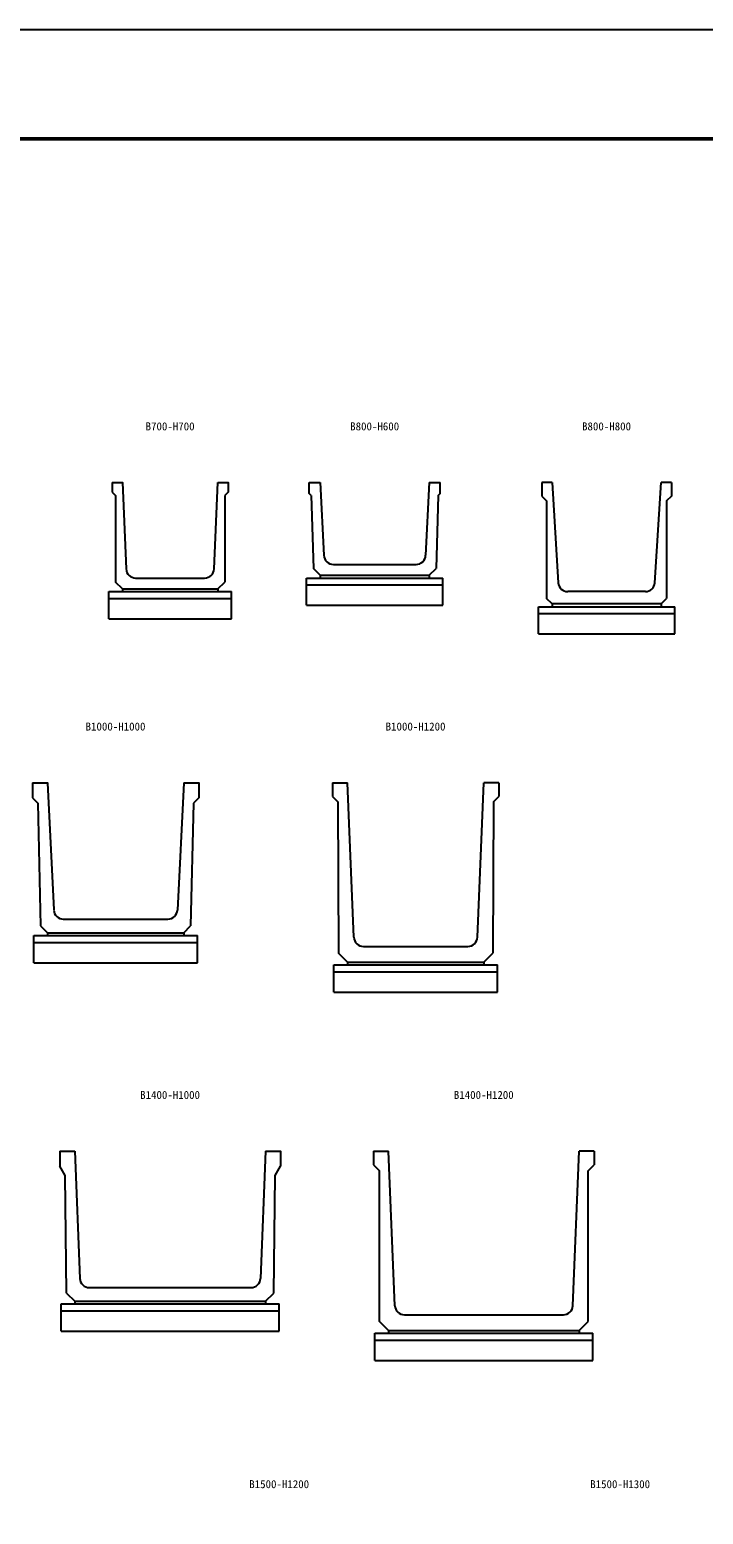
# Model space of a CAD drawing. Units: millimetres, scale not verified. Extents: x -33600 to 33600, y -11880 to 11880.
# Drawn here: x -14043 to -9104, y 1000 to 11880 of the extents above; entities that cross this region are included whole.
import ezdxf
from ezdxf.enums import TextEntityAlignment as Align

# ---------------------------------------------------------------- set-up
doc = ezdxf.new("R2010")
doc.units = ezdxf.units.MM
doc.header["$LTSCALE"] = 40
for name, color, linetype, lineweight in [('0-1_Defpoints', 5, 'Continuous', 25), ('0-5_OUTLINE', 3, 'Continuous', 25), ('0-6_TXT', 7, 'Continuous', 25), ('0-7_WAKU', 3, 'Continuous', 25)]:
    doc.layers.add(name, color=color, linetype=linetype, lineweight=lineweight)
doc.styles.add('ＭＳ ゴシック', font='')
doc.styles.get('ＭＳ ゴシック').set_extended_font_data('MS Gothic')

msp = doc.modelspace()

# ---------------------------------------------------------------- linework, layer by layer
at = {"layer": '0-1_Defpoints'}
msp.add_lwpolyline([(-33600, -11880), (0, -11880), (0, 11880), (-33600, 11880)], close=True, dxfattribs=at)
at = {"layer": '0-5_OUTLINE'}
for p, q in [((-13438.17, 8561.44), (-13438.17, 8491.44)), ((-13438.17, 8491.44), (-13413.17, 8466.44)), ((-12690.3, 7928.44), (-12663.17, 8561.44)), ((-11993.17, 8561.44), (-11913.17, 8561.44)), ((-11993.17, 8481.44), (-11993.17, 8561.44)), ((-11913.17, 8561.44), (-11886.5, 8027.94)), ((-11113.17, 8561.44), (-11139.85, 8027.94)), ((-11113.17, 8561.44), (-11033.17, 8561.44)), ((-11033.17, 8481.44), (-11033.17, 8561.44)), ((-10288.17, 8561.44), (-10288.17, 8461.44)), ((-10213.17, 8561.44), (-10288.17, 8561.44)), ((-10213.17, 8561.44), (-10167.27, 7827.07)), ((-9459.07, 7827.07), (-9413.17, 8561.44)), ((-9338.17, 8561.44), (-9413.17, 8561.44)), ((-13413.17, 8466.44), (-13413.17, 7831.44)), ((-12613.17, 8466.44), (-12613.17, 7831.44)), ((-11978.17, 8466.44), (-11993.17, 8481.44)), ((-11978.17, 8466.44), (-11963.17, 7931.44)), ((-10288.17, 8461.44), (-10253.17, 8426.44)), ((-10253.17, 8426.44), (-10253.17, 7711.44)), ((-11816.58, 7961.44), (-11209.76, 7961.44)), ((-13266.11, 7861.44), (-12760.23, 7861.44)), ((-12013.17, 7861.44), (-11013.17, 7861.44)), ((-12013.17, 7661.44), (-12013.17, 7861.44)), ((-11913.17, 7881.44), (-11963.17, 7931.44)), ((-11913.17, 7881.44), (-11113.17, 7881.44)), ((-11913.17, 7881.44), (-11913.17, 7861.44)), ((-11113.17, 7881.44), (-11063.17, 7931.44)), ((-11113.17, 7881.44), (-11113.17, 7861.44)), ((-11013.17, 7661.44), (-11013.17, 7861.44)), ((-13463.17, 7761.44), (-12563.17, 7761.44)), ((-13463.17, 7561.44), (-13463.17, 7761.44)), ((-13363.17, 7781.44), (-13413.17, 7831.44)), ((-13363.17, 7781.44), (-12663.17, 7781.44)), ((-13363.17, 7781.44), (-13363.17, 7761.44)), ((-12663.17, 7781.44), (-12613.17, 7831.44)), ((-12663.17, 7781.44), (-12663.17, 7761.44)), ((-12563.17, 7561.44), (-12563.17, 7761.44)), ((-12013.17, 7811.44), (-11013.17, 7811.44)), ((-9528.93, 7761.44), (-10097.41, 7761.44)), ((-13463.17, 7711.44), (-12563.17, 7711.44)), ((-12013.17, 7661.44), (-11013.17, 7661.44)), ((-10313.17, 7651.44), (-9313.17, 7651.44)), ((-10313.17, 7451.44), (-10313.17, 7651.44)), ((-10213.17, 7671.44), (-10253.17, 7711.44)), ((-9413.17, 7671.44), (-10213.17, 7671.44)), ((-10213.17, 7671.44), (-10213.17, 7651.44)), ((-9413.17, 7671.44), (-9373.17, 7711.44)), ((-9413.17, 7671.44), (-9413.17, 7651.44)), ((-9313.17, 7451.44), (-9313.17, 7651.44)), ((-13463.17, 7561.44), (-12563.17, 7561.44)), ((-10313.17, 7601.44), (-9313.17, 7601.44)), ((-10313.17, 7451.44), (-9313.17, 7451.44)), ((-14023.17, 6361.44), (-14023.17, 6250.44)), ((-12913.17, 6361.44), (-12959.85, 5427.94)), ((-11823.17, 6361.44), (-11823.17, 6261.44)), ((-11823.17, 6361.44), (-11713.17, 6361.44)), ((-11665.97, 5228.52), (-11713.17, 6361.44)), ((-10760.38, 5228.52), (-10713.17, 6361.44)), ((-10603.17, 6361.44), (-10713.17, 6361.44)), ((-10603.17, 6361.44), (-10603.17, 6261.44)), ((-14023.17, 6250.44), (-13983.17, 6210.44)), ((-13983.17, 6210.44), (-13963.17, 5311.44)), ((-12843.17, 6211.44), (-12863.17, 5311.44)), ((-11823.17, 6261.44), (-11783.17, 6221.44)), ((-11783.17, 6221.44), (-11778.19, 5111.46)), ((-10643.17, 6221.44), (-10648.15, 5111.46)), ((-10643.17, 6221.44), (-10603.17, 6261.44)), ((-13796.58, 5361.44), (-13029.76, 5361.44)), ((-14013.17, 5241.44), (-12813.17, 5241.44)), ((-14013.17, 5041.44), (-14013.17, 5241.44)), ((-13963.17, 5311.44), (-13913.17, 5261.44)), ((-13913.17, 5261.44), (-12913.17, 5261.44)), ((-13913.17, 5261.44), (-13913.17, 5241.44)), ((-12913.17, 5261.44), (-12863.17, 5311.44)), ((-12913.17, 5261.44), (-12913.17, 5241.44)), ((-12813.17, 5041.44), (-12813.17, 5241.44)), ((-14013.17, 5191.44), (-12813.17, 5191.44)), ((-11596.03, 5161.44), (-10830.31, 5161.44)), ((-14013.17, 5041.44), (-12813.17, 5041.44)), ((-11813.17, 5026.44), (-10613.17, 5026.44)), ((-11813.17, 4826.44), (-11813.17, 5026.44)), ((-11713.17, 5046.44), (-11778.19, 5111.46)), ((-11713.17, 5046.44), (-10713.17, 5046.44)), ((-11713.17, 5046.44), (-11713.17, 5026.44)), ((-10713.17, 5046.44), (-10648.15, 5111.46)), ((-10713.17, 5046.44), (-10713.17, 5026.44)), ((-10613.17, 4826.44), (-10613.17, 5026.44)), ((-11813.17, 4976.44), (-10613.17, 4976.44)), ((-11813.17, 4826.44), (-10613.17, 4826.44)), ((-13823.17, 3661.44), (-13713.17, 3661.44)), ((-13823.17, 3661.44), (-13823.17, 3551.44)), ((-13713.17, 3661.44), (-13675.86, 2728.64)), ((-12313.17, 3661.44), (-12350.48, 2728.64)), ((-11523.17, 3661.44), (-11523.17, 3561.44)), ((-11523.17, 3661.44), (-11413.17, 3661.44)), ((-11365.97, 2528.52), (-11413.17, 3661.44)), ((-10060.38, 2528.52), (-10013.17, 3661.44)), ((-9903.17, 3661.44), (-10013.17, 3661.44)), ((-9903.17, 3661.44), (-9903.17, 3561.44)), ((-11523.17, 3561.44), (-11478.17, 3516.44)), ((-11478.17, 2411.44), (-11478.17, 3516.44)), ((-9948.17, 3516.44), (-9903.17, 3561.44)), ((-9948.17, 2411.44), (-9948.17, 3516.44)), ((-13773.17, 2621.44), (-13713.17, 2561.44)), ((-13605.91, 2661.44), (-12420.43, 2661.44)), ((-12313.17, 2561.44), (-12253.17, 2621.44)), ((-13813.17, 2541.44), (-12213.17, 2541.44)), ((-13813.17, 2341.44), (-13813.17, 2541.44)), ((-13713.17, 2561.44), (-12313.17, 2561.44)), ((-13713.17, 2561.44), (-13713.17, 2541.44)), ((-12313.17, 2561.44), (-12313.17, 2541.44)), ((-12213.17, 2341.44), (-12213.17, 2541.44)), ((-13813.17, 2491.44), (-12213.17, 2491.44)), ((-11413.17, 2346.44), (-11478.17, 2411.44)), ((-11296.03, 2461.44), (-10130.31, 2461.44)), ((-10013.17, 2346.44), (-9948.17, 2411.44)), ((-13813.17, 2341.44), (-12213.17, 2341.44)), ((-11513.17, 2326.44), (-9913.17, 2326.44)), ((-11513.17, 2126.44), (-11513.17, 2326.44)), ((-11413.17, 2346.44), (-10013.17, 2346.44)), ((-11413.17, 2346.44), (-11413.17, 2326.44)), ((-10013.17, 2346.44), (-10013.17, 2326.44)), ((-9913.17, 2126.44), (-9913.17, 2326.44)), ((-11513.17, 2276.44), (-9913.17, 2276.44)), ((-11513.17, 2126.44), (-9913.17, 2126.44))]:
    msp.add_line(p, q, dxfattribs=at)
for points in [[(-13438.17, 8561.44), (-13363.17, 8561.44), (-13336.04, 7928.44)], [(-12663.17, 8561.44), (-12588.17, 8561.44), (-12588.17, 8491.44), (-12613.17, 8466.44)], [(-9338.17, 8561.44), (-9338.17, 8461.44), (-9373.17, 8426.44), (-9373.17, 7711.44)], [(-11033.17, 8481.44), (-11048.17, 8466.44), (-11063.17, 7931.44)], [(-14023.17, 6361.44), (-13913.17, 6361.44), (-13866.55, 5429.09)], [(-12913.17, 6361.44), (-12803.17, 6361.44), (-12803.17, 6251.44), (-12843.17, 6211.44)], [(-12313.17, 3661.44), (-12203.17, 3661.44), (-12203.17, 3551.44)], [(-13773.17, 2621.44), (-13783.17, 3481.44), (-13823.17, 3551.44)], [(-12253.17, 2621.44), (-12243.17, 3481.44), (-12203.17, 3551.44)]]:
    msp.add_lwpolyline(points, dxfattribs=at)
for centre, start, end in [((-11816.58, 8031.44), 182.86241, 270), ((-11209.76, 8031.44), 270, 357.13759), ((-13266.11, 7931.44), 182.45403, 270), ((-12760.23, 7931.44), 270, 357.54597), ((-10097.41, 7831.44), 183.57633, 270), ((-9528.93, 7831.44), 270, 356.42367), ((-13796.58, 5431.44), 182.86241, 270), ((-13029.76, 5431.44), 270, 357.13759), ((-11596.03, 5231.44), 182.38594, 270), ((-10830.31, 5231.44), 270, 357.61406), ((-13605.91, 2731.44), 182.29061, 270), ((-12420.43, 2731.44), 270, 357.70939), ((-11296.03, 2531.44), 182.38594, 270), ((-10130.31, 2531.44), 270, 357.61406)]:
    msp.add_arc(centre, 70, start, end, dxfattribs=at)
at = {"layer": '0-7_WAKU', "lineweight": 50}
msp.add_lwpolyline([(-32800, -11080), (-800, -11080), (-800, 11080), (-32800, 11080)], close=True, dxfattribs=at)

# ---------------------------------------------------------------- texts
at = {"layer": '0-6_TXT', "style": 'ＭＳ ゴシック'}
for s, p in [('B700-H700', (-13193.17, 8926.12)), ('B800-H600', (-11693.17, 8926.12)), ('B800-H800', (-9993.17, 8926.12)), ('B1000-H1000', (-13633.17, 6726.12)), ('B1000-H1200', (-11433.17, 6726.12)), ('B1400-H1000', (-13233.17, 4026.12)), ('B1400-H1200', (-10933.17, 4026.12)), ('B1500-H1200', (-12433.17, 1173.62)), ('B1500-H1300', (-9933.17, 1173.62))]:
    msp.add_text(s, height=58.65, dxfattribs=at).set_placement(p, align=Align.BOTTOM_LEFT)

doc.saveas('drawing.dxf')
